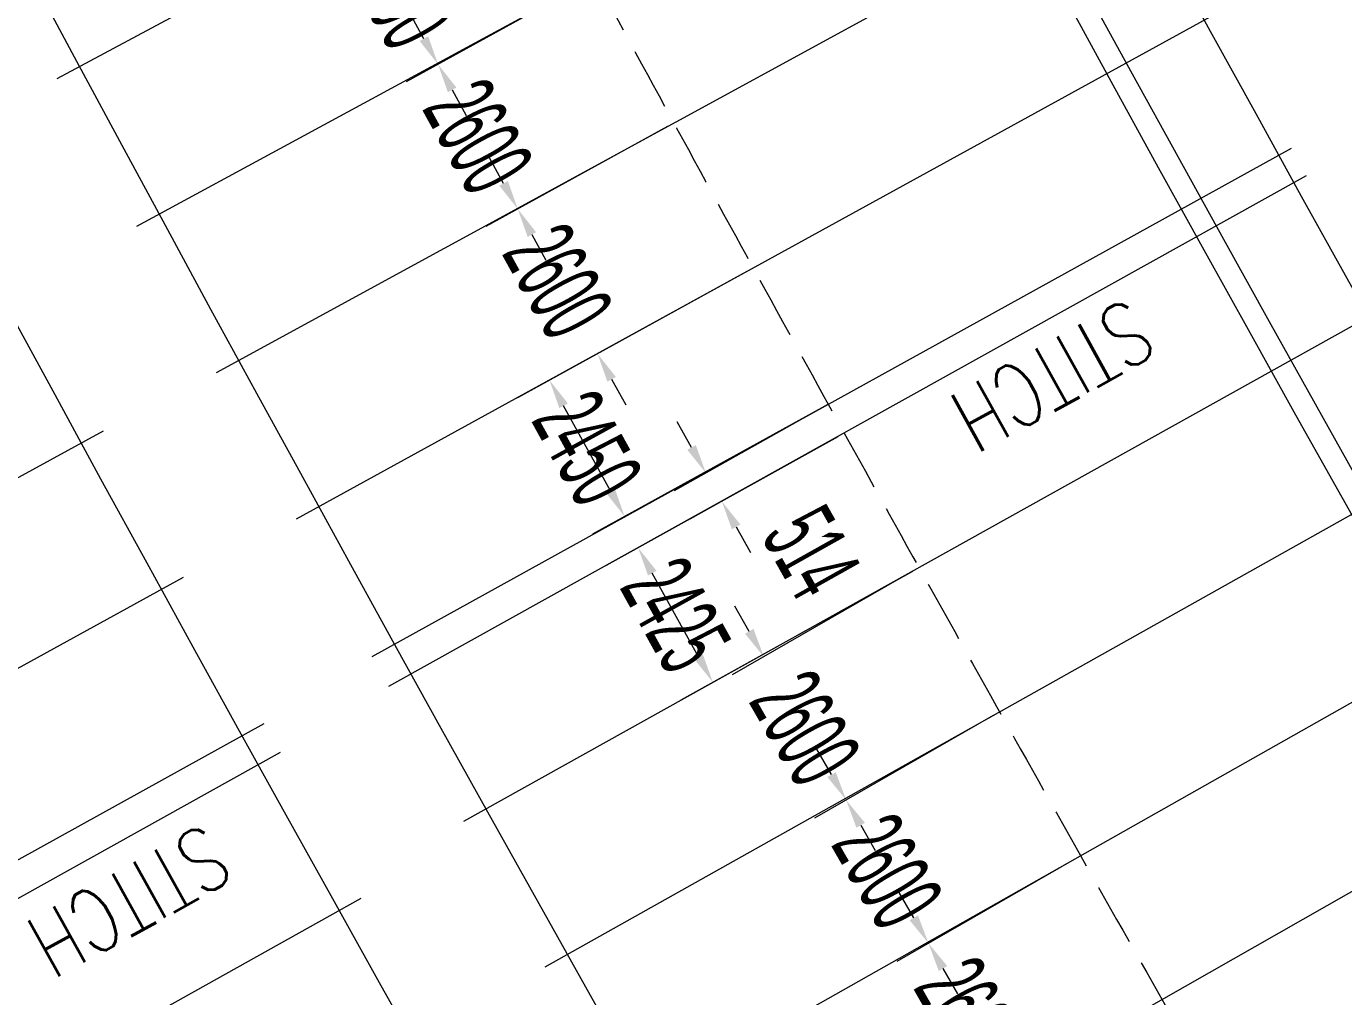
# Model space of a CAD drawing. Header units: millimetres. Extents: x 27228149 to 29012050, y 40856015 to 42918728.
# Drawn here: x 27470612 to 27491345, y 42270249 to 42285519 of the extents above; entities that cross this region are included whole.
import ezdxf

# ---------------------------------------------------------------- set-up
doc = ezdxf.new("R2010")
doc.units = ezdxf.units.MM
doc.header["$LTSCALE"] = 0.05
doc.linetypes.add('DGN Style 3', pattern=[27349.722329, 19535.51595, -7814.20638])
doc.layers.get('Defpoints').update_dxf_attribs({"lineweight": 0})
for name, color, linetype, lineweight in [('InnerEdge_NB', 7, 'Continuous', 0), ('InnerEdge_SB', 7, 'Continuous', 0), ('InnerEdge_SB_Ramp', 7, 'Continuous', 0), ('OuterEdge_NB', 7, 'Continuous', 0), ('OuterEdge_NBRamp', 7, 'Continuous', 0), ('OuterEdge_SB', 7, 'Continuous', 0), ('OuterEdge_SBRamp', 7, 'Continuous', 0), ('PlacementCurve_NB', 1, 'DGN Style 3', 0), ('PlacementCurve_SB', 1, 'DGN Style 3', 0), ('S-_ANOT----_A-', 7, 'Continuous', 0), ('S-_ANOT----_T-', 7, 'Continuous', 0), ('S-_SEG-----_E-NB', 3, 'Continuous', 13), ('S-_SEG-----_E-SB', 3, 'Continuous', 13), ('S-_WALLLBW-_E-', 40, 'Continuous', 13)]:
    doc.layers.add(name, color=color, linetype=linetype, lineweight=lineweight)
doc.styles.add('Styletxt', font='txt.shx')
doc.styles.add('StyleWORKING', font='WORKING.shx')
doc.dimstyles.new('dim300', dxfattribs={"dimtxt": 750, "dimasz": 750, "dimexe": 375, "dimexo": 375, "dimgap": 375, "dimtad": 1, "dimdec": 0, "dimzin": 11, "dimdsep": 46, "dimtxsty": 'StyleWORKING', "dimsah": 1, "dimcen": 0.09, "dimclrd": 7, "dimclre": 7, "dimadec": 4, "dimazin": 3, "dimtfac": 1, "dimtdec": 0, "dimtmove": 0, "dimatfit": 3, "dimfxl": 1, "dimtolj": 1, "dimtzin": 0, "dimlwd": 0, "dimlwe": 0, "dimarcsym": 0})

# ---------------------------------------------------------------- blocks, each defined once
blk = doc.blocks.new('*D389')
at = {"layer": 'Defpoints', "color": 0, "linetype": 'Continuous', "transparency": 16777216}
for p in [(27478325, 42288570), (27479560, 42286282), (27477091, 42284922)]:
    blk.add_point(p, dxfattribs=at)
at = {"layer": 'S-_ANOT----_A-', "linetype": 'Continuous', "transparency": 16777216}
for p, q in [((27478224, 42288515), (27475332, 42286921)), ((27479459, 42286227), (27476587, 42284644))]:
    blk.add_line(p, q, dxfattribs=at)
at = {"layer": 'S-_ANOT----_A-', "color": 7, "linetype": 'Continuous', "lineweight": 0, "transparency": 16777216}
for p, q in [((27475614, 42287602), (27475392, 42288004)), ((27477313, 42284519), (27477535, 42284116))]:
    blk.add_line(p, q, dxfattribs=at)
at = {"layer": 'S-_ANOT----_A-', "color": 7, "linetype": 'Continuous', "transparency": 16777216}
for points in [[(27475681, 42287639), (27475547, 42287565), (27475836, 42287199)], [(27477380, 42284556), (27477246, 42284482), (27477091, 42284922)]]:
    blk.add_solid(points, dxfattribs=at)
at = {"layer": 'S-_ANOT----_A-', "color": 0, "linetype": 'Continuous', "transparency": 16777216, "insert": (27476465, 42286061), "char_height": 1150, "attachment_point": 5, "rotation": 298.8614, "style": 'StyleWORKING'}
blk.add_mtext('\\A1;{\\W0.47826;\\C0;2600}', dxfattribs=at)
blk = doc.blocks.new('*D390')
at = {"layer": 'Defpoints', "color": 0, "linetype": 'Continuous', "transparency": 16777216}
for p in [(27479560, 42286282), (27480802, 42283998), (27478346, 42282645)]:
    blk.add_point(p, dxfattribs=at)
at = {"layer": 'S-_ANOT----_A-', "linetype": 'Continuous', "transparency": 16777216}
for p, q in [((27479459, 42286227), (27476587, 42284644)), ((27480701, 42283943), (27477842, 42282367))]:
    blk.add_line(p, q, dxfattribs=at)
at = {"layer": 'S-_ANOT----_A-', "color": 7, "linetype": 'Continuous', "lineweight": 0, "transparency": 16777216}
for p, q in [((27476869, 42285325), (27476647, 42285727)), ((27478568, 42282242), (27478790, 42281839))]:
    blk.add_line(p, q, dxfattribs=at)
at = {"layer": 'S-_ANOT----_A-', "color": 7, "linetype": 'Continuous', "transparency": 16777216}
for points in [[(27476936, 42285362), (27476802, 42285288), (27477091, 42284922)], [(27478635, 42282279), (27478501, 42282205), (27478346, 42282645)]]:
    blk.add_solid(points, dxfattribs=at)
at = {"layer": 'S-_ANOT----_A-', "color": 0, "linetype": 'Continuous', "transparency": 16777216, "insert": (27477720, 42283784), "char_height": 1150, "attachment_point": 5, "rotation": 298.8614, "style": 'StyleWORKING'}
blk.add_mtext('\\A1;{\\W0.47826;\\C0;2600}', dxfattribs=at)
blk = doc.blocks.new('*D391')
at = {"layer": 'Defpoints', "color": 0, "linetype": 'Continuous', "transparency": 16777216}
for p in [(27480802, 42283998), (27482050, 42281718), (27479601, 42280368)]:
    blk.add_point(p, dxfattribs=at)
at = {"layer": 'S-_ANOT----_A-', "linetype": 'Continuous', "transparency": 16777216}
for p, q in [((27480701, 42283943), (27477842, 42282367)), ((27481949, 42281662), (27479097, 42280090))]:
    blk.add_line(p, q, dxfattribs=at)
at = {"layer": 'S-_ANOT----_A-', "color": 7, "linetype": 'Continuous', "lineweight": 0, "transparency": 16777216}
for p, q in [((27478124, 42283048), (27477902, 42283450)), ((27479823, 42279965), (27480045, 42279562))]:
    blk.add_line(p, q, dxfattribs=at)
at = {"layer": 'S-_ANOT----_A-', "color": 7, "linetype": 'Continuous', "transparency": 16777216}
for points in [[(27478191, 42283085), (27478057, 42283011), (27478346, 42282645)], [(27479890, 42280002), (27479756, 42279928), (27479601, 42280368)]]:
    blk.add_solid(points, dxfattribs=at)
at = {"layer": 'S-_ANOT----_A-', "color": 0, "linetype": 'Continuous', "transparency": 16777216, "insert": (27478975, 42281507), "char_height": 1150, "attachment_point": 5, "rotation": 298.8614, "style": 'StyleWORKING'}
blk.add_mtext('\\A1;{\\W0.47826;\\C0;2600}', dxfattribs=at)
blk = doc.blocks.new('*D392')
at = {"layer": 'Defpoints', "color": 0, "linetype": 'Continuous', "transparency": 16777216}
for p in [(27484659, 42277002), (27485928, 42274733), (27483514, 42273345)]:
    blk.add_point(p, dxfattribs=at)
at = {"layer": 'S-_ANOT----_A-', "linetype": 'Continuous', "transparency": 16777216}
for p, q in [((27484559, 42276945), (27481720, 42275313)), ((27485828, 42274676), (27483015, 42273059))]:
    blk.add_line(p, q, dxfattribs=at)
at = {"layer": 'S-_ANOT----_A-', "color": 7, "linetype": 'Continuous', "lineweight": 0, "transparency": 16777216}
for p, q in [((27481989, 42275998), (27481760, 42276397)), ((27483743, 42272947), (27483972, 42272548))]:
    blk.add_line(p, q, dxfattribs=at)
at = {"layer": 'S-_ANOT----_A-', "color": 7, "linetype": 'Continuous', "transparency": 16777216}
for points in [[(27482056, 42276037), (27481923, 42275960), (27482218, 42275600)], [(27483809, 42272985), (27483676, 42272908), (27483514, 42273345)]]:
    blk.add_solid(points, dxfattribs=at)
at = {"layer": 'S-_ANOT----_A-', "color": 0, "linetype": 'Continuous', "transparency": 16777216, "insert": (27482867, 42274473), "char_height": 1150, "attachment_point": 5, "rotation": 299.8837, "style": 'StyleWORKING'}
blk.add_mtext('\\A1;{\\W0.47826;\\C0;2600}', dxfattribs=at)
blk = doc.blocks.new('*D393')
at = {"layer": 'Defpoints', "color": 0, "linetype": 'Continuous', "transparency": 16777216}
for p in [(27485928, 42274733), (27487204, 42272467), (27484809, 42271091)]:
    blk.add_point(p, dxfattribs=at)
at = {"layer": 'S-_ANOT----_A-', "linetype": 'Continuous', "transparency": 16777216}
for p, q in [((27485828, 42274676), (27483015, 42273059)), ((27487104, 42272410), (27484311, 42270805))]:
    blk.add_line(p, q, dxfattribs=at)
at = {"layer": 'S-_ANOT----_A-', "color": 7, "linetype": 'Continuous', "lineweight": 0, "transparency": 16777216}
for p, q in [((27483285, 42273744), (27483055, 42274143)), ((27485038, 42270692), (27485267, 42270294))]:
    blk.add_line(p, q, dxfattribs=at)
at = {"layer": 'S-_ANOT----_A-', "color": 7, "linetype": 'Continuous', "transparency": 16777216}
for points in [[(27483351, 42273782), (27483218, 42273706), (27483514, 42273345)], [(27485105, 42270731), (27484972, 42270654), (27484809, 42271091)]]:
    blk.add_solid(points, dxfattribs=at)
at = {"layer": 'S-_ANOT----_A-', "color": 0, "linetype": 'Continuous', "transparency": 16777216, "insert": (27484163, 42272219), "char_height": 1150, "attachment_point": 5, "rotation": 299.8837, "style": 'StyleWORKING'}
blk.add_mtext('\\A1;{\\W0.47826;\\C0;2600}', dxfattribs=at)
blk = doc.blocks.new('*D394')
at = {"layer": 'Defpoints', "color": 0, "linetype": 'Continuous', "transparency": 16777216}
for p in [(27487204, 42272467), (27488486, 42270205), (27486104, 42268837)]:
    blk.add_point(p, dxfattribs=at)
at = {"layer": 'S-_ANOT----_A-', "linetype": 'Continuous', "transparency": 16777216}
for p, q in [((27487104, 42272410), (27484311, 42270805)), ((27488386, 42270148), (27485606, 42268550))]:
    blk.add_line(p, q, dxfattribs=at)
at = {"layer": 'S-_ANOT----_A-', "color": 7, "linetype": 'Continuous', "lineweight": 0, "transparency": 16777216}
for p, q in [((27484580, 42271490), (27484351, 42271889)), ((27486334, 42268438), (27486563, 42268039))]:
    blk.add_line(p, q, dxfattribs=at)
at = {"layer": 'S-_ANOT----_A-', "color": 7, "linetype": 'Continuous', "transparency": 16777216}
for points in [[(27484646, 42271528), (27484513, 42271452), (27484809, 42271091)], [(27486400, 42268476), (27486267, 42268400), (27486104, 42268837)]]:
    blk.add_solid(points, dxfattribs=at)
at = {"layer": 'S-_ANOT----_A-', "color": 0, "linetype": 'Continuous', "transparency": 16777216, "insert": (27485458, 42269965), "char_height": 1150, "attachment_point": 5, "rotation": 299.8837, "style": 'StyleWORKING'}
blk.add_mtext('\\A1;{\\W0.47826;\\C0;2600}', dxfattribs=at)
blk = doc.blocks.new('*D908')
at = {"layer": 'Defpoints', "color": 0, "linetype": 'Continuous', "transparency": 16777216}
for p in [(27483315, 42279617), (27483566, 42279169), (27481306, 42278491)]:
    blk.add_point(p, dxfattribs=at)
at = {"layer": 'S-_ANOT----_A-', "linetype": 'Continuous', "transparency": 16777216}
for p, q in [((27483214, 42279561), (27480805, 42278210)), ((27483466, 42279113), (27481056, 42277762))]:
    blk.add_line(p, q, dxfattribs=at)
at = {"layer": 'S-_ANOT----_A-', "color": 7, "linetype": 'Continuous', "lineweight": 0, "transparency": 16777216}
for p, q in [((27481081, 42278892), (27480856, 42279294)), ((27481783, 42277642), (27482008, 42277240))]:
    blk.add_line(p, q, dxfattribs=at)
at = {"layer": 'S-_ANOT----_A-', "color": 7, "linetype": 'Continuous', "transparency": 16777216}
for points in [[(27481148, 42278930), (27481015, 42278855), (27481306, 42278491)], [(27481850, 42277679), (27481716, 42277604), (27481558, 42278043)]]:
    blk.add_solid(points, dxfattribs=at)
at = {"layer": 'S-_ANOT----_A-', "color": 0, "linetype": 'Continuous', "transparency": 16777216, "insert": (27482964, 42277241), "char_height": 1150, "attachment_point": 5, "rotation": 299.2806, "style": 'StyleWORKING'}
blk.add_mtext('\\A1;{\\W0.47826;\\C0;514}', dxfattribs=at)
blk = doc.blocks.new('*D1091')
at = {"layer": 'Defpoints', "color": 0, "linetype": 'Continuous', "transparency": 16777216}
for p in [(27482050, 42281718), (27478845, 42279951), (27483233, 42279572)]:
    blk.add_point(p, dxfattribs=at)
at = {"layer": 'S-_ANOT----_A-', "linetype": 'Continuous', "transparency": 16777216}
for p, q in [((27481949, 42281662), (27478342, 42279674)), ((27483132, 42279516), (27479524, 42277528))]:
    blk.add_line(p, q, dxfattribs=at)
at = {"layer": 'S-_ANOT----_A-', "color": 7, "linetype": 'Continuous', "lineweight": 0, "transparency": 16777216}
blk.add_line((27479806, 42278208), (27479067, 42279548), dxfattribs=at)
at = {"layer": 'S-_ANOT----_A-', "color": 7, "linetype": 'Continuous', "transparency": 16777216}
for points in [[(27479135, 42279585), (27479000, 42279511), (27478845, 42279951)], [(27479873, 42278245), (27479739, 42278171), (27480028, 42277806)]]:
    blk.add_solid(points, dxfattribs=at)
at = {"layer": 'S-_ANOT----_A-', "color": 0, "linetype": 'Continuous', "transparency": 16777216, "insert": (27479438, 42278879), "char_height": 1150, "attachment_point": 5, "rotation": 298.8614, "style": 'StyleWORKING'}
blk.add_mtext('\\A1;{\\W0.47826;\\C0;2450}', dxfattribs=at)
blk = doc.blocks.new('*D1092')
at = {"layer": 'Defpoints', "color": 0, "linetype": 'Continuous', "transparency": 16777216}
for p in [(27483485, 42279115), (27480240, 42277315), (27484662, 42276995)]:
    blk.add_point(p, dxfattribs=at)
at = {"layer": 'S-_ANOT----_A-', "linetype": 'Continuous', "transparency": 16777216}
for p, q in [((27483385, 42279059), (27479737, 42277036)), ((27484561, 42276939), (27480914, 42274916))]:
    blk.add_line(p, q, dxfattribs=at)
at = {"layer": 'S-_ANOT----_A-', "color": 7, "linetype": 'Continuous', "lineweight": 0, "transparency": 16777216}
blk.add_line((27481193, 42275597), (27480463, 42276913), dxfattribs=at)
at = {"layer": 'S-_ANOT----_A-', "color": 7, "linetype": 'Continuous', "transparency": 16777216}
for points in [[(27480530, 42276950), (27480396, 42276876), (27480240, 42277315)], [(27481260, 42275634), (27481126, 42275560), (27481417, 42275195)]]:
    blk.add_solid(points, dxfattribs=at)
at = {"layer": 'S-_ANOT----_A-', "color": 0, "linetype": 'Continuous', "transparency": 16777216, "insert": (27480830, 42276255), "char_height": 1150, "attachment_point": 5, "rotation": 299.0185, "style": 'StyleWORKING'}
blk.add_mtext('\\A1;{\\W0.47826;\\C0;2425}', dxfattribs=at)

msp = doc.modelspace()

# ---------------------------------------------------------------- linework, layer by layer
at = {"layer": 'InnerEdge_NB'}
msp.add_lwpolyline([(27283724.5, 42878514.7, -0.0568157), (27345588.8, 42682480.7), (27368075.3, 42566916.3, 0.0263705), (27393633.3, 42464653, 0.0426618), (27458420.2, 42303807.1, 0.1075608), (27699785.7, 42006839.6, 0.026969), (27783127.3, 41947329.2), (27839783.5, 41911319.6)], format="xyb", dxfattribs=at)
at = {"layer": 'InnerEdge_SB', "extrusion": (0, 0, -1)}
msp.add_lwpolyline([(-27784629.2, 41949692.3, 0.026969), (-27701533.2, 42009027.3, 0.1075608), (-27460918.9, 42305070.6, 0.0691101), (-27370363.7, 42569291.8)], format="xyb", dxfattribs=at)
at = {"layer": 'InnerEdge_SB_Ramp'}
msp.add_arc((28346047, 42802241.2), 995233.3, 204.057672, 213.4027861, dxfattribs=at)
at = {"layer": 'OuterEdge_NB', "extrusion": (0, 0, -1)}
msp.add_arc((-27927744.8, 42497396.2), 521900, 327.511573, 336.047885, dxfattribs=at)
at = {"layer": 'OuterEdge_NBRamp', "extrusion": (0, 0, -1)}
msp.add_arc((-27927744.8, 42497396.2), 521900, 327.511573, 336.047885, dxfattribs=at)
at = {"layer": 'OuterEdge_SB'}
msp.add_arc((28261355.6, 42709836.2), 882808.3, 206.7701516, 231.3876643, dxfattribs=at)
at = {"layer": 'OuterEdge_SBRamp'}
msp.add_arc((28346047, 42802241.2), 988983.3, 202.081749, 213.4027861, dxfattribs=at)
at = {"layer": 'PlacementCurve_NB'}
msp.add_lwpolyline([(27288809.3, 42846343.4, -0.0480477), (27337834.2, 42680971.8), (27359958.8, 42567267.3, 0.0690894), (27451045.4, 42301107.2, 0.1079959), (27694979, 42000696.1, 0.0193193), (27725549.4, 41977271, 0.0146476), (27778701.6, 41940923.9), (27835716.4, 41904662.4)], format="xyb", dxfattribs=at)
at = {"layer": 'PlacementCurve_SB'}
msp.add_lwpolyline([(27305541.4, 42854039, -0.0482858), (27355899.2, 42684467.3), (27377998.9, 42570890.3, 0.0688708), (27467496.8, 42309348.2, 0.1110949), (27715510, 42007942.3, 0.028125), (27802629.8, 41947720.4), (27845874.9, 41921290)], format="xyb", dxfattribs=at)
at = {"layer": 'S-_SEG-----_E-NB'}
for p, q in [((27460400.8, 42272919.8), (27471826.2, 42279152.2)), ((27461671.3, 42270578.2), (27473087.1, 42276848.7)), ((27462941.8, 42268236.5), (27474354.8, 42274548.9)), ((27463208.3, 42267745.4), (27474612.6, 42274096.6)), ((27464464, 42265431.1), (27475882.2, 42271798.7))]:
    msp.add_line(p, q, dxfattribs=at)
at = {"layer": 'S-_SEG-----_E-SB'}
for p, q in [((27471095.5, 42284700), (27485668.4, 42292502.1)), ((27472349.9, 42282376.4), (27486884, 42290250.5)), ((27473603.2, 42280071), (27488114.2, 42287987.6)), ((27474863.3, 42277769.4), (27489351, 42285728.4)), ((27476056.8, 42275603.9), (27490522.6, 42283602.8)), ((27476316.5, 42275134.6), (27490760.4, 42283172.9)), ((27477496.4, 42273010.5), (27491935.7, 42281057.2)), ((27478777.1, 42270720.3), (27493192.8, 42278809.1)), ((27480064.4, 42268433.8), (27494456.4, 42276564.8)), ((27481358.5, 42266151.1), (27495726.6, 42274324.1))]:
    msp.add_line(p, q, dxfattribs=at)
at = {"layer": 'S-_WALLLBW-_E-'}
for centre, radius, start, end in [((28346047, 42802241.2), 987233.3, 202.081749, 213.3940806), ((28346047, 42802241.2), 988633.3, 202.081749, 213.3940929), ((28261355.6, 42709836.2), 881058.3, 206.7701516, 231.3876645), ((28261355.6, 42709836.2), 882458.3, 206.7701516, 231.3876645)]:
    msp.add_arc(centre, radius, start, end, dxfattribs=at)
at = {"layer": 'S-_WALLLBW-_E-', "extrusion": (0, 0, -1)}
for radius in [522250, 523650]:
    msp.add_arc((-27927744.8, 42497396.2), radius, 327.511573, 336.047885, dxfattribs=at)

# ---------------------------------------------------------------- texts
at = {"layer": 'S-_ANOT----_T-', "linetype": 'Continuous', "style": 'Styletxt', "width": 0.75}
for p in [(27487965.7, 42281262.7), (27473430.7, 42272996)]:
    msp.add_text('STITCH', height=1000, rotation=209.12986, dxfattribs=at).set_placement(p)

# ---------------------------------------------------------------- dimensions: what is measured, and where the dimension line sits
at = {"layer": 'S-_ANOT----_A-', "linetype": 'Continuous'}
for base, p1, p2, angle, override, picture, middle, turn in [((27477090.8, 42284921.7), (27478324.6, 42288570.3), (27479559.7, 42286282.4), 118.86143, {"dimscale": 1000, "dimtxt": 1.15, "dimasz": 0.46, "dimexe": 0.575, "dimexo": 0.115, "dimgap": 0.2875, "dimtad": 1, "dimjust": 0, "dimtih": 0, "dimtoh": 0, "dimlfac": 1, "dimsah": 1, "dimcen": 0, "dimse1": 0, "dimse2": 0, "dimclre": 256, "dimclrt": 0, "dimtol": 0, "dimtfac": 1, "dimtofl": 0, "dimtmove": 2, "dimatfit": 3, "dimfrac": 0, "dimtolj": 1, "dimlwe": 65535}, '*D389', (27476464.6, 42286060.8), 298.86143), ((27478345.8, 42282644.7), (27479559.7, 42286282.4), (27480801.6, 42283998.2), 118.86143, {"dimscale": 1000, "dimtxt": 1.15, "dimasz": 0.46, "dimexe": 0.575, "dimexo": 0.115, "dimgap": 0.2875, "dimtad": 1, "dimjust": 0, "dimtih": 0, "dimtoh": 0, "dimlfac": 1, "dimsah": 1, "dimcen": 0, "dimse1": 0, "dimse2": 0, "dimclre": 256, "dimclrt": 0, "dimtol": 0, "dimtfac": 1, "dimtofl": 0, "dimtmove": 2, "dimatfit": 3, "dimfrac": 0, "dimtolj": 1, "dimlwe": 65535}, '*D390', (27477719.5, 42283783.9), 298.86143), ((27479600.8, 42280367.6), (27480801.6, 42283998.2), (27482050.1, 42281717.6), 118.86143, {"dimscale": 1000, "dimtxt": 1.15, "dimasz": 0.46, "dimexe": 0.575, "dimexo": 0.115, "dimgap": 0.2875, "dimtad": 1, "dimjust": 0, "dimtih": 0, "dimtoh": 0, "dimlfac": 1, "dimsah": 1, "dimcen": 0, "dimse1": 0, "dimse2": 0, "dimclre": 256, "dimclrt": 0, "dimtol": 0, "dimtfac": 1, "dimtofl": 0, "dimtmove": 2, "dimatfit": 3, "dimfrac": 0, "dimtolj": 1, "dimlwe": 65535}, '*D391', (27478974.5, 42281506.8), 298.86143), ((27478845.4, 42279951.3), (27483232.7, 42279571.9), (27482050.1, 42281717.6), 118.86143, {"dimscale": 1000, "dimtxt": 1.15, "dimasz": 0.46, "dimexe": 0.575, "dimexo": 0.115, "dimgap": 0.2875, "dimtad": 1, "dimtih": 0, "dimtoh": 0, "dimlfac": 1, "dimsah": 1, "dimcen": 0, "dimse1": 0, "dimse2": 0, "dimclre": 256, "dimclrt": 0, "dimtol": 0, "dimtfac": 1, "dimtofl": 0, "dimtmove": 2, "dimatfit": 3, "dimfrac": 0, "dimtolj": 1, "dimlwe": 65535}, '*D1091', (27479438, 42278879.1), 298.86143), ((27481306.4, 42278491.2), (27483566.1, 42279169), (27483314.7, 42279617.3), 119.28064, {"dimscale": 1000, "dimtxt": 1.15, "dimasz": 0.46, "dimexe": 0.575, "dimexo": 0.115, "dimgap": 0.2875, "dimtad": 1, "dimtih": 0, "dimtoh": 0, "dimlfac": 1, "dimsah": 1, "dimcen": 0, "dimse1": 0, "dimse2": 0, "dimclre": 256, "dimclrt": 0, "dimtol": 0, "dimtfac": 1, "dimtofl": 0, "dimtmove": 2, "dimatfit": 3, "dimfrac": 0, "dimtolj": 1, "dimlwe": 65535}, '*D908', (27482964.4, 42277241.1), 299.28064), ((27480240.2, 42277315.1), (27484661.7, 42276994.7), (27483485.4, 42279115.3), 119.0185, {"dimscale": 1000, "dimtxt": 1.15, "dimasz": 0.46, "dimexe": 0.575, "dimexo": 0.115, "dimgap": 0.2875, "dimtad": 1, "dimtih": 0, "dimtoh": 0, "dimlfac": 1, "dimsah": 1, "dimcen": 0, "dimse1": 0, "dimse2": 0, "dimclre": 256, "dimclrt": 0, "dimtol": 0, "dimtfac": 1, "dimtofl": 0, "dimtmove": 2, "dimatfit": 3, "dimfrac": 0, "dimtolj": 1, "dimlwe": 65535}, '*D1092', (27480829.6, 42276255.5), 299.0185), ((27483513.7, 42273345.4), (27484659.2, 42277002.2), (27485928.2, 42274732.9), 119.8837, {"dimscale": 1000, "dimtxt": 1.15, "dimasz": 0.46, "dimexe": 0.575, "dimexo": 0.115, "dimgap": 0.2875, "dimtad": 1, "dimjust": 0, "dimtih": 0, "dimtoh": 0, "dimlfac": 1, "dimsah": 1, "dimcen": 0, "dimse1": 0, "dimse2": 0, "dimclre": 256, "dimclrt": 0, "dimtol": 0, "dimtfac": 1, "dimtofl": 0, "dimtmove": 2, "dimatfit": 3, "dimfrac": 0, "dimtolj": 1, "dimlwe": 65535}, '*D392', (27482867.2, 42274473.2), 299.8837), ((27484809.1, 42271091.2), (27485928.2, 42274732.9), (27487203.8, 42272467.3), 119.8837, {"dimscale": 1000, "dimtxt": 1.15, "dimasz": 0.46, "dimexe": 0.575, "dimexo": 0.115, "dimgap": 0.2875, "dimtad": 1, "dimjust": 0, "dimtih": 0, "dimtoh": 0, "dimlfac": 1, "dimsah": 1, "dimcen": 0, "dimse1": 0, "dimse2": 0, "dimclre": 256, "dimclrt": 0, "dimtol": 0, "dimtfac": 1, "dimtofl": 0, "dimtmove": 2, "dimatfit": 3, "dimfrac": 0, "dimtolj": 1, "dimlwe": 65535}, '*D393', (27484162.6, 42272219), 299.8837), ((27486104.5, 42268836.9), (27487203.8, 42272467.3), (27488486, 42270205.5), 119.8837, {"dimscale": 1000, "dimtxt": 1.15, "dimasz": 0.46, "dimexe": 0.575, "dimexo": 0.115, "dimgap": 0.2875, "dimtad": 1, "dimjust": 0, "dimtih": 0, "dimtoh": 0, "dimlfac": 1, "dimsah": 1, "dimcen": 0, "dimse1": 0, "dimse2": 0, "dimclre": 256, "dimclrt": 0, "dimtol": 0, "dimtfac": 1, "dimtofl": 0, "dimtmove": 2, "dimatfit": 3, "dimfrac": 0, "dimtolj": 1, "dimlwe": 65535}, '*D394', (27485458, 42269964.8), 299.8837)]:
    dim = msp.add_linear_dim(base=base, p1=p1, p2=p2, angle=angle, text='{\\W0.47826;\\C0;<>}', dimstyle='dim300', override=override, dxfattribs=at)
    dim.commit()
    dim.dimension.update_dxf_attribs({"geometry": picture, "text_midpoint": middle, "dimtype": 160, "text_rotation": turn})

doc.saveas('drawing.dxf')
